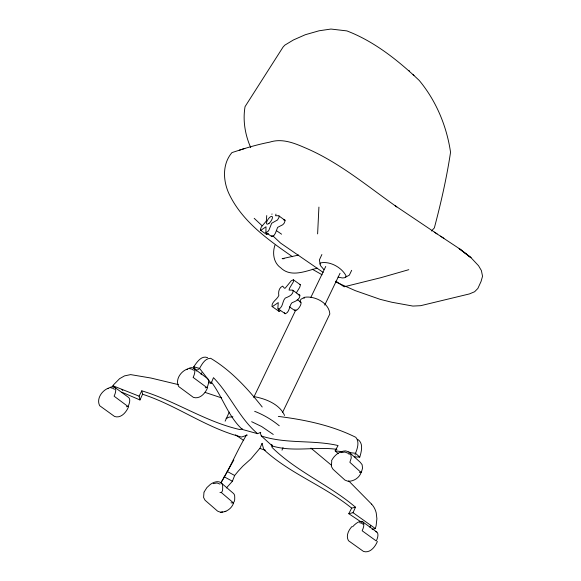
<?xml version="1.0" encoding="UTF-8"?>
<svg xmlns="http://www.w3.org/2000/svg" width="581" height="581" viewBox="0 0 581 581"><rect width="100%" height="100%" fill="white"/><g stroke="black" fill="none" stroke-linecap="round" stroke-linejoin="round"><path stroke-width="0.87" d="M317.618 233.896L318.918 207.097M203.982 492.209L203.59 497.481L205.057 500.234L217.57 511.12L220.519 512.275L222.69 511.905M370.743 525.34L369.952 527.301M331.744 461.198L331.366 466.478L333.029 469.274L344.969 480.109L348.113 481.315C353.909 481.337 359.494 477.793 361.244 472.142M274.966 245.124C272.206 253.011 273.506 262.873 280.805 267.87C290.921 277.798 305.802 271.044 317.248 268.168M331.591 460.602C334.3 455.315 339.573 450.921 345.731 450.892L348.89 451.96L360.176 462.207L362.123 464.684L362.544 468.199L361.382 472.215L359.436 472.389M204.2 491.846L206.901 487.59L210.409 484.351A12.462 7.488 -47.5 0 1 222.581 485.077C222.61 487.125 223.518 493.414 219.952 492.572M372.138 529.342L375.333 528.572L376.125 525.718L376.895 518.71L376.219 512.885A16.842 13.966 74.6 0 0 371.629 504.148M354.323 456.797L359.748 457.138C361.52 451.459 363.706 442.969 357.518 439.272M266.744 215.573L266.309 221.078L261.356 226.953L260.375 229.502L260.731 230.388L266.694 234.506L268.4 233.598M225.13 421.174L229.248 412.132M304.023 298.445L304.459 297.327C314.336 295.54 329.151 302.723 329.812 313.98L282.468 412.604M226.416 487.938L232.4 481.242L234.659 475.49L238.021 471.394L242.764 466.216L250.905 458.903L259.954 448.22L262.133 443.267M323.857 269.533L320.501 265.64L320.066 264.079L320.523 262.917C329.914 260.862 341.839 267.478 346.109 275.968L345.659 277.122L344.344 277.798L342.267 277.943L337.997 277.086M282.003 450.173L283.012 447.602M208.594 382.588L211.172 383.3L213.459 377.665C230.185 394.804 239.161 418.008 257.601 433.68L260.775 432.329M359.748 457.138L355.507 453.289C357.482 448.365 359.639 441.894 355.833 437.333C331.773 425.314 304.894 419.758 278.328 416.403M355.485 507.198L351.658 508.121L348.789 513.706L353.03 512.682L355.485 507.198C329.369 484.917 296.818 471.757 272.177 447.537L271.262 444.973M121.821 392.168L139.956 399.96L142.57 394.238L141.8 390.824C175.607 400.999 205.18 421.69 239.822 429.555L242.357 428.865M207.635 387.512C205.558 393.083 199.944 399.488 193.393 397.382L178.708 386.547C174.91 379.792 180.8 371.295 187.38 369.037M196.334 371.056L197.097 369.487M201.041 374.309L201.803 372.733M321.889 254.507L319.412 259.889L320.066 264.079M253.715 397.389L295.969 309.586M299.811 301.597L300.936 299.259L304.459 297.327M310.813 297.465L325.752 266.425M324.714 305.112L340.045 273.259M351.672 270.31L349.341 275.147L345.659 277.122M128.619 406.62C126.476 412.023 121.124 418.625 114.617 416.504L99.671 405.705C96.17 398.878 101.922 390.621 108.386 388.173M377.389 541.456C375.224 546.801 370.039 553.49 363.517 551.449L348.44 540.671C345.753 535.805 348.506 530.322 351.875 526.597M233.569 503.037C231.703 508.571 226.35 512.289 220.519 512.275M275.975 214.113L275.568 215.711L278.684 215.74L285.206 220.489L284.131 223.249L282.787 224.716L277.631 227.382L275.372 233.271L273.782 235.733L271.843 236.605L265.88 232.487L266.011 226.779L260.731 230.388M211.172 383.3L199.552 368.405C201.999 364.134 205.035 358.274 210.634 358.281C231.071 370.475 247.506 388.478 262.22 407.005M139.956 399.96L139.099 396.169L141.8 390.824M220.838 482.92C230.388 467.4 237.142 450.369 246.598 434.835M221.078 482.564L233.831 459.978M338.265 453.674L335.143 450.834L338.077 445.547C312.774 439.65 286.215 444.189 261.29 435.953L260.237 432.743M296.281 292.933L299.723 287.355L300.479 284.828L293.361 279.788L291.255 280.776L285.191 288.191L284.436 288.198L282.649 286.121C278.945 287.675 278.183 291.982 278.815 295.504C277.246 299.52 271.69 301.626 271.959 306.412L279.025 311.351L280.195 310.893M205.267 387.825L207.141 387.28A12.288 5.628 -52.9 0 0 207.243 378.34L193.415 368.093M126.389 406.751L128.096 406.409A12.288 5.425 -53.4 0 0 128.517 397.389L114.522 387.164M196.167 370.387L193.734 366.8C196.814 362.406 201.36 355.085 207.584 357.656M113.259 387.193L112.939 385.769L113.709 384.637L119.599 378.667L124.523 375.885L130.638 374.607L151.002 378.049L178.36 384.607M231.02 502.819C235.399 504.526 234.804 497.873 234.615 495.368A12.462 7.488 -47.5 0 0 232.923 492.971L220.889 482.673M431.443 231.013L434.348 227.912C440.957 203.001 446.709 177.735 450.544 152.28C446.724 126.135 436.193 100.92 419.286 80.512L413.127 74.702L413.897 75.457C394.158 57.388 372.051 40.525 346.879 30.902L330.938 29.05L319.114 30.778L305.301 34.722L293.47 39.936L284.857 45.129L283.121 46.974L245.051 106.635C242.676 120.463 245.088 134.821 250.723 147.574M226.14 418.603L229.052 417.107L232.901 416.838M247.353 435.075L241.522 437.043C206.284 428.023 176.958 405.385 142.57 394.238M271.77 214.164L272.14 214.04M239.263 150.21C249.285 146.971 259.46 144.139 269.802 142.127C281.72 138.242 293.543 142.752 304.509 147.545C338.534 161.794 366.901 185.869 396.787 206.887L395.167 205.739L437.079 233.903M244.819 148.453L231.964 152.585C221.477 164.837 223.119 183.08 230.374 196.523C243.809 222.654 268.916 240.345 292.475 256.715M408.792 269.678L381.136 277.616L344.105 286.803L335.883 281.146M298.663 255.059L282.155 258.676L284.058 258.741M213.198 483.632L217.033 482.964L219.981 484.118M224.36 511.607L225.871 511.345M272.278 306.688L278.255 302.599L277.834 308.656L285.358 313.784C289.97 311.946 288.946 305.896 291.952 302.766C295.33 301.35 299.658 299.84 299.978 295.489L292.599 290.108L289.069 290.079L289.534 288.27L293.47 281.676L293.361 279.788M340.873 452.643L344.874 452.025L348.019 453.224L349.348 454.429M283.528 219.829L285.024 220.068M298.082 294.741L299.774 295.01M299.491 284.429L300.108 284.443M265.88 232.487L267.819 231.616L268.981 230.054L271.668 223.264L277.515 219.959L279.17 217.062L279.062 215.95M278.103 309.063L278.611 309.121C283.223 307.284 282.199 301.234 285.206 298.104C288.583 296.688 292.911 295.177 293.231 290.827L293.027 290.347M335.143 450.834L342.224 451.691M349.304 452.541L355.507 453.289M336.929 449.36C315.483 446.331 293.587 452.33 272.416 446.041L261.29 435.953M254.522 396.707C265.953 398.82 279.643 404.26 284.581 415.48M197.968 369.175L198.84 369.371M189.769 368.659L192.086 369.189L193.488 370.22M359.545 522.711L361.658 523.212L363.096 524.244M110.826 387.788L112.99 388.326L114.413 389.357M193.734 366.8L199.552 368.405M257.601 433.68L242.342 429.461C228.144 416.33 222.755 397.295 211.462 382.124M265.357 450.21L259.816 448.416M205.151 392.429L221.681 397.912M112.939 385.769L139.099 396.169M254.66 411.326C263.571 414.769 271.879 419.729 279.265 425.771M251.66 421.704L261.646 426.527L273.266 434.45M335.44 281.858L355.427 290.696L380.221 299.353L391.79 302.243L412.888 306.071L420.659 305.686L469.397 293.935L474.619 291.742L477.851 288.466L481.024 281.545L482.542 276.28L481.395 270.579L478.562 265.749L471.031 257.717L459.121 248.508L434.392 232.153M227.215 471.452L234.659 475.49M224.15 476.769L232.4 481.242M322.121 274.784L312.251 269.199M243.708 440.507L235.537 434.835M440.514 236.118L443.899 238.319M348.789 513.706L361.593 522.283M323.181 272.402L280.587 243.083L272.663 235.654M276.374 230.599L281.582 234.194M297.203 299.614L300.871 302.149M289.44 306.848L294.574 310.392M353.03 512.682L375.333 528.572M362.66 521.811L376.786 532.014M128.023 406.518L114.094 396.184A12.288 5.425 -53.4 0 0 114.987 387.607A12.288 5.425 -53.4 0 0 107.95 388.682M351.658 508.121C324.213 485.745 289.926 473.784 263.796 449.563L262.06 443.485M206.93 387.621L193.103 377.381L193.306 377.033A12.288 5.628 -52.9 0 0 193.916 368.521A12.288 5.628 -52.9 0 0 186.595 369.69M310.951 448.133L331.228 465.061M221.448 492.637L233.482 502.935M266.694 234.506L266.338 233.62M279.025 311.351L278.619 310.348M361.157 472.549L349.871 462.302L351.258 457.959L350.83 454.444L348.89 451.96M254.187 218.318L262.104 225.748M408.915 70.57L409.576 71.209M348.636 480.843L371.622 504.155M122.003 389.437L122.758 390.512M354.976 454.48L355.398 455.039M271.843 236.605L271.538 235.654M284.85 313.718L284.508 312.651M271.748 444.45L272.416 446.041M299.84 301.873A5.222 1.961 -55.4 0 1 299.346 307.364A5.222 1.961 -55.4 0 1 294.364 309.826M352.631 526.785A12.288 5.273 -53.8 0 1 362.203 521.564A12.288 5.273 -53.8 0 1 362.152 530.773L376.277 540.976A12.288 5.273 -53.8 0 0 375.42 531.564M462.084 250.789L459.121 248.508L471.031 257.717L462.084 250.789M269.025 223.351A4.619 1.728 -55.4 0 0 272.264 216.626A4.619 1.728 -55.4 0 0 267.151 220.831A4.619 1.728 -55.4 0 0 269.025 223.351"/></g></svg>
